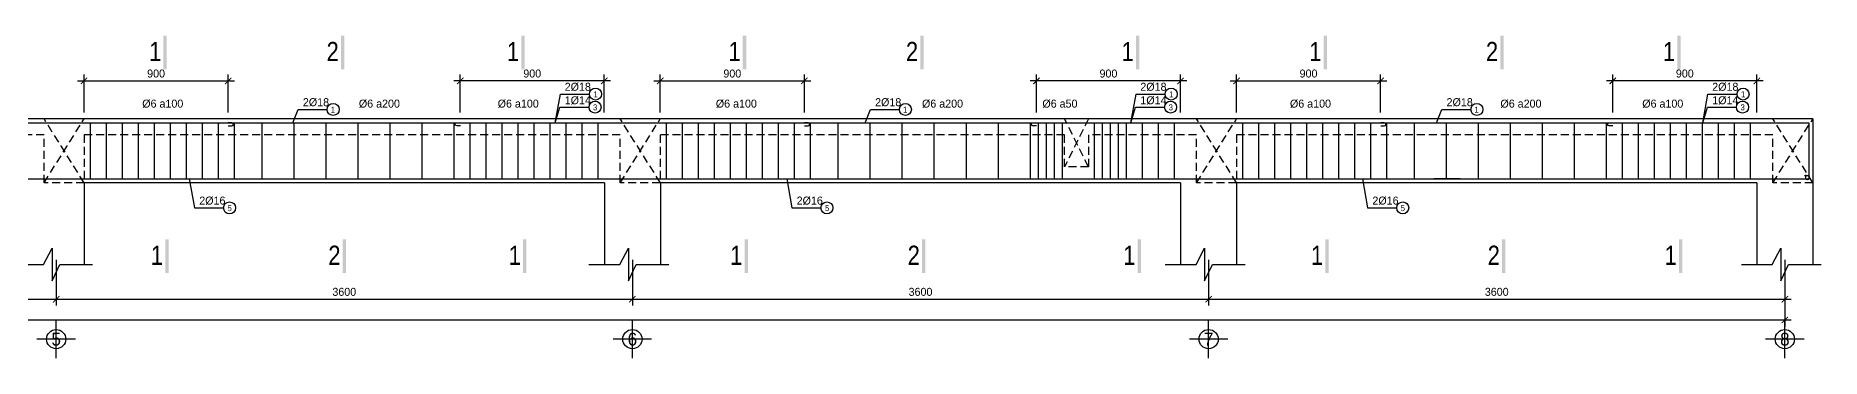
# Model space of a CAD drawing. Extents: x -317 to 3482, y -2056 to 752.
# Drawn here: x 1441 to 1999, y -230 to -129 of the extents above; entities that cross this region are included whole.
import ezdxf
from ezdxf.enums import TextEntityAlignment as Align

# ---------------------------------------------------------------- set-up
doc = ezdxf.new("R2010")
doc.units = 0
doc.header["$MEASUREMENT"] = 0
doc.linetypes.add('CENTER2', pattern=[1.125, 0.75, -0.125, 0.125, -0.125])
doc.linetypes.add('HIDDEN', pattern=[0.375, 0.25, -0.125])
doc.layers.get('0').update_dxf_attribs({"linetype": 'CONTINUOUS'})
doc.layers.get('DEFPOINTS').update_dxf_attribs({"linetype": 'CONTINUOUS'})
for name, color, linetype in [('DAI', 3, 'CONTINUOUS'), ('DIM', 1, 'CONTINUOUS'), ('DUT', 7, 'CENTER2'), ('MOTAAR', 1, 'CONTINUOUS'), ('TEXT', 7, 'CONTINUOUS'), ('THEP', 6, 'CONTINUOUS'), ('TU1', 9, 'CONTINUOUS'), ('TUONG', 7, 'CONTINUOUS')]:
    doc.layers.add(name, color=color, linetype=linetype)
doc.styles.add('DIM-NEW', font='VHELVCN.TTF')
doc.styles.add('style1', font='VGOUDYN.TTF')
doc.styles.add('T2', font='VTIMESN.TTF')
doc.dimstyles.new('TL20', dxfattribs={"dimtxt": 2.5, "dimasz": 2, "dimexe": 2, "dimexo": 2, "dimgap": 1, "dimtad": 1, "dimdec": 0, "dimlfac": 20, "dimzin": 0, "dimdsep": 46, "dimtxsty": 'T2', "dimblk": 'ARCHTICK', "dimcen": 2.5, "dimdle": 2, "dimclrd": 1, "dimclre": 1, "dimclrt": 2, "dimadec": 0, "dimazin": 0, "dimtfac": 1, "dimtdec": 0, "dimtix": 1, "dimtofl": 0, "dimtmove": 0, "dimatfit": 0, "dimldrblk": 'ARCHTICK', "dimfxl": 0, "dimtolj": 1, "dimtzin": 0, "dimlwd": -1, "dimlwe": -1, "dimarcsym": 0})

# ---------------------------------------------------------------- blocks, each defined once
blk = doc.blocks.new('truc2')
at = {"layer": 'MOTAAR'}
for p, q in [((0, -15), (0, 0)), ((7.5, -7.5), (-7.5, -7.5))]:
    blk.add_line(p, q, dxfattribs=at)
blk.add_lwpolyline([(0, -3.5), (0, -1.84)], dxfattribs=at)
blk.add_circle((0, -7.5), 3.75, dxfattribs=at)
at = {"layer": 'TEXT', "style": 'T2'}
blk.add_attdef('1', text='', height=5, dxfattribs=at).set_placement((0, -7.5), align=Align.MIDDLE_CENTER)
blk = doc.blocks.new('_ARCHTICK')
at = {"color": 0, "linetype": 'ByBlock', "const_width": 0.15}
blk.add_lwpolyline([(-0.5, -0.5), (0.5, 0.5)], dxfattribs=at)
blk = doc.blocks.new('*D17')
at = {"layer": 'DEFPOINTS', "color": 0}
for p in [(1501.1, -143.17), (1456.1, -155.04), (1501.1, -155.04)]:
    blk.add_point(p, dxfattribs=at)
at = {"layer": 'TUONG', "color": 1}
for p, q in [((1454.1, -143.17), (1503.1, -143.17)), ((1456.1, -153.04), (1456.1, -141.17)), ((1501.1, -153.04), (1501.1, -141.17))]:
    blk.add_line(p, q, dxfattribs=at)
at = {"layer": 'TUONG', "color": 1, "xscale": 2, "yscale": 2, "zscale": 2, "rotation": 180}
blk.add_blockref('_ARCHTICK', (1456.1, -143.17), dxfattribs=at)
at = {"layer": 'TUONG', "color": 1, "xscale": 2, "yscale": 2, "zscale": 2}
blk.add_blockref('_ARCHTICK', (1501.1, -143.17), dxfattribs=at)
at = {"layer": 'TUONG', "color": 2, "insert": (1478.6, -140.88), "char_height": 2.5, "attachment_point": 5, "style": 'T2'}
blk.add_mtext('\\A1;900', dxfattribs=at)
blk = doc.blocks.new('*D19')
at = {"layer": 'DEFPOINTS', "color": 0}
for p in [(1573.6, -143.17), (1573.6, -155.04), (1618.6, -155.04)]:
    blk.add_point(p, dxfattribs=at)
at = {"layer": 'TUONG', "color": 1}
for p, q in [((1620.6, -143.17), (1571.6, -143.17)), ((1573.6, -153.04), (1573.6, -141.17)), ((1618.6, -153.04), (1618.6, -141.17))]:
    blk.add_line(p, q, dxfattribs=at)
at = {"layer": 'TUONG', "color": 1, "xscale": 2, "yscale": 2, "zscale": 2, "rotation": 180}
blk.add_blockref('_ARCHTICK', (1573.6, -143.17), dxfattribs=at)
at = {"layer": 'TUONG', "color": 1, "xscale": 2, "yscale": 2, "zscale": 2}
blk.add_blockref('_ARCHTICK', (1618.6, -143.17), dxfattribs=at)
at = {"layer": 'TUONG', "color": 2, "insert": (1596.1, -140.88), "char_height": 2.5, "attachment_point": 5, "style": 'T2'}
blk.add_mtext('\\A1;900', dxfattribs=at)
blk = doc.blocks.new('*D18')
at = {"layer": 'DEFPOINTS', "color": 0}
for p in [(1681.1, -143.17), (1636.1, -155.04), (1681.1, -155.04)]:
    blk.add_point(p, dxfattribs=at)
at = {"layer": 'TUONG', "color": 1}
for p, q in [((1634.1, -143.17), (1683.1, -143.17)), ((1636.1, -153.04), (1636.1, -141.17)), ((1681.1, -153.04), (1681.1, -141.17))]:
    blk.add_line(p, q, dxfattribs=at)
at = {"layer": 'TUONG', "color": 1, "xscale": 2, "yscale": 2, "zscale": 2, "rotation": 180}
blk.add_blockref('_ARCHTICK', (1636.1, -143.17), dxfattribs=at)
at = {"layer": 'TUONG', "color": 1, "xscale": 2, "yscale": 2, "zscale": 2}
blk.add_blockref('_ARCHTICK', (1681.1, -143.17), dxfattribs=at)
at = {"layer": 'TUONG', "color": 2, "insert": (1658.6, -140.88), "char_height": 2.5, "attachment_point": 5, "style": 'T2'}
blk.add_mtext('\\A1;900', dxfattribs=at)
blk = doc.blocks.new('*D21')
at = {"layer": 'DEFPOINTS', "color": 0}
for p in [(1753.6, -143.17), (1753.6, -155.04), (1798.6, -155.04)]:
    blk.add_point(p, dxfattribs=at)
at = {"layer": 'TUONG', "color": 1}
for p, q in [((1800.6, -143.17), (1751.6, -143.17)), ((1753.6, -153.04), (1753.6, -141.17)), ((1798.6, -153.04), (1798.6, -141.17))]:
    blk.add_line(p, q, dxfattribs=at)
at = {"layer": 'TUONG', "color": 1, "xscale": 2, "yscale": 2, "zscale": 2, "rotation": 180}
blk.add_blockref('_ARCHTICK', (1753.6, -143.17), dxfattribs=at)
at = {"layer": 'TUONG', "color": 1, "xscale": 2, "yscale": 2, "zscale": 2}
blk.add_blockref('_ARCHTICK', (1798.6, -143.17), dxfattribs=at)
at = {"layer": 'TUONG', "color": 2, "insert": (1776.1, -140.88), "char_height": 2.5, "attachment_point": 5, "style": 'T2'}
blk.add_mtext('\\A1;900', dxfattribs=at)
blk = doc.blocks.new('*D20')
at = {"layer": 'DEFPOINTS', "color": 0}
for p in [(1861.1, -143.17), (1816.1, -155.04), (1861.1, -155.04)]:
    blk.add_point(p, dxfattribs=at)
at = {"layer": 'TUONG', "color": 1}
for p, q in [((1814.1, -143.17), (1863.1, -143.17)), ((1816.1, -153.04), (1816.1, -141.17)), ((1861.1, -153.04), (1861.1, -141.17))]:
    blk.add_line(p, q, dxfattribs=at)
at = {"layer": 'TUONG', "color": 1, "xscale": 2, "yscale": 2, "zscale": 2, "rotation": 180}
blk.add_blockref('_ARCHTICK', (1816.1, -143.17), dxfattribs=at)
at = {"layer": 'TUONG', "color": 1, "xscale": 2, "yscale": 2, "zscale": 2}
blk.add_blockref('_ARCHTICK', (1861.1, -143.17), dxfattribs=at)
at = {"layer": 'TUONG', "color": 2, "insert": (1838.6, -140.88), "char_height": 2.5, "attachment_point": 5, "style": 'T2'}
blk.add_mtext('\\A1;900', dxfattribs=at)
blk = doc.blocks.new('*D22')
at = {"layer": 'DEFPOINTS', "color": 0}
for p in [(1933.64, -143.17), (1933.64, -155.04), (1978.64, -155.04)]:
    blk.add_point(p, dxfattribs=at)
at = {"layer": 'TUONG', "color": 1}
for p, q in [((1980.64, -143.17), (1931.64, -143.17)), ((1933.64, -153.04), (1933.64, -141.17)), ((1978.64, -153.04), (1978.64, -141.17))]:
    blk.add_line(p, q, dxfattribs=at)
at = {"layer": 'TUONG', "color": 1, "xscale": 2, "yscale": 2, "zscale": 2, "rotation": 180}
blk.add_blockref('_ARCHTICK', (1933.64, -143.17), dxfattribs=at)
at = {"layer": 'TUONG', "color": 1, "xscale": 2, "yscale": 2, "zscale": 2}
blk.add_blockref('_ARCHTICK', (1978.64, -143.17), dxfattribs=at)
at = {"layer": 'TUONG', "color": 2, "insert": (1956.14, -140.88), "char_height": 2.5, "attachment_point": 5, "style": 'T2'}
blk.add_mtext('\\A1;900', dxfattribs=at)
blk = doc.blocks.new('*D44')
at = {"layer": 'DEFPOINTS', "color": 0}
for p in [(1267.39, -197.12), (1447.39, -197.12), (1447.39, -211.45)]:
    blk.add_point(p, dxfattribs=at)
at = {"layer": 'TUONG', "color": 1}
for p, q in [((1267.39, -199.12), (1267.39, -213.45)), ((1447.39, -199.12), (1447.39, -213.45)), ((1265.39, -211.45), (1449.39, -211.45))]:
    blk.add_line(p, q, dxfattribs=at)
at = {"layer": 'TUONG', "color": 1, "xscale": 2, "yscale": 2, "zscale": 2, "rotation": 180}
blk.add_blockref('_ARCHTICK', (1267.39, -211.45), dxfattribs=at)
at = {"layer": 'TUONG', "color": 1, "xscale": 2, "yscale": 2, "zscale": 2}
blk.add_blockref('_ARCHTICK', (1447.39, -211.45), dxfattribs=at)
at = {"layer": 'TUONG', "color": 2, "insert": (1357.39, -209.16), "char_height": 2.5, "attachment_point": 5, "style": 'T2'}
blk.add_mtext('\\A1;3600', dxfattribs=at)
blk = doc.blocks.new('*D45')
at = {"layer": 'DEFPOINTS', "color": 0}
for p in [(1447.39, -197.12), (1627.39, -197.12), (1627.39, -211.45)]:
    blk.add_point(p, dxfattribs=at)
at = {"layer": 'TUONG', "color": 1}
for p, q in [((1447.39, -199.12), (1447.39, -213.45)), ((1627.39, -199.12), (1627.39, -213.45)), ((1445.39, -211.45), (1629.39, -211.45))]:
    blk.add_line(p, q, dxfattribs=at)
at = {"layer": 'TUONG', "color": 1, "xscale": 2, "yscale": 2, "zscale": 2, "rotation": 180}
blk.add_blockref('_ARCHTICK', (1447.39, -211.45), dxfattribs=at)
at = {"layer": 'TUONG', "color": 1, "xscale": 2, "yscale": 2, "zscale": 2}
blk.add_blockref('_ARCHTICK', (1627.39, -211.45), dxfattribs=at)
at = {"layer": 'TUONG', "color": 2, "insert": (1537.39, -209.16), "char_height": 2.5, "attachment_point": 5, "style": 'T2'}
blk.add_mtext('\\A1;3600', dxfattribs=at)
blk = doc.blocks.new('*D46')
at = {"layer": 'DEFPOINTS', "color": 0}
for p in [(1627.39, -197.12), (1807.39, -197.12), (1807.39, -211.45)]:
    blk.add_point(p, dxfattribs=at)
at = {"layer": 'TUONG', "color": 1}
for p, q in [((1627.39, -199.12), (1627.39, -213.45)), ((1807.39, -199.12), (1807.39, -213.45)), ((1625.39, -211.45), (1809.39, -211.45))]:
    blk.add_line(p, q, dxfattribs=at)
at = {"layer": 'TUONG', "color": 1, "xscale": 2, "yscale": 2, "zscale": 2, "rotation": 180}
blk.add_blockref('_ARCHTICK', (1627.39, -211.45), dxfattribs=at)
at = {"layer": 'TUONG', "color": 1, "xscale": 2, "yscale": 2, "zscale": 2}
blk.add_blockref('_ARCHTICK', (1807.39, -211.45), dxfattribs=at)
at = {"layer": 'TUONG', "color": 2, "insert": (1717.39, -209.16), "char_height": 2.5, "attachment_point": 5, "style": 'T2'}
blk.add_mtext('\\A1;3600', dxfattribs=at)
blk = doc.blocks.new('*D47')
at = {"layer": 'DEFPOINTS', "color": 0}
for p in [(1807.39, -197.12), (1987.39, -197.12), (1987.39, -211.45)]:
    blk.add_point(p, dxfattribs=at)
at = {"layer": 'TUONG', "color": 1}
for p, q in [((1807.39, -199.12), (1807.39, -213.45)), ((1987.39, -199.12), (1987.39, -213.45)), ((1805.39, -211.45), (1989.39, -211.45))]:
    blk.add_line(p, q, dxfattribs=at)
at = {"layer": 'TUONG', "color": 1, "xscale": 2, "yscale": 2, "zscale": 2, "rotation": 180}
blk.add_blockref('_ARCHTICK', (1807.39, -211.45), dxfattribs=at)
at = {"layer": 'TUONG', "color": 1, "xscale": 2, "yscale": 2, "zscale": 2}
blk.add_blockref('_ARCHTICK', (1987.39, -211.45), dxfattribs=at)
at = {"layer": 'TUONG', "color": 2, "insert": (1897.39, -209.16), "char_height": 2.5, "attachment_point": 5, "style": 'T2'}
blk.add_mtext('\\A1;3600', dxfattribs=at)
blk = doc.blocks.new('*D48')
at = {"layer": 'DEFPOINTS', "color": 0}
for p in [(607.39, -211.45), (1987.39, -211.45), (1987.39, -217.94)]:
    blk.add_point(p, dxfattribs=at)
at = {"layer": 'TUONG', "color": 1}
for p, q in [((607.39, -213.45), (607.39, -219.94)), ((1987.39, -213.45), (1987.39, -219.94)), ((605.39, -217.94), (1989.39, -217.94))]:
    blk.add_line(p, q, dxfattribs=at)
at = {"layer": 'TUONG', "color": 1, "xscale": 2, "yscale": 2, "zscale": 2, "rotation": 180}
blk.add_blockref('_ARCHTICK', (607.39, -217.94), dxfattribs=at)
at = {"layer": 'TUONG', "color": 1, "xscale": 2, "yscale": 2, "zscale": 2}
blk.add_blockref('_ARCHTICK', (1987.39, -217.94), dxfattribs=at)
at = {"layer": 'TUONG', "color": 2, "insert": (1297.39, -215.65), "char_height": 2.5, "attachment_point": 5, "style": 'T2'}
blk.add_mtext('\\A1;27600', dxfattribs=at)

msp = doc.modelspace()

# ---------------------------------------------------------------- linework, layer by layer
at = {"layer": 'DAI'}
for p, q in [((1458.074, -173.794), (1458.074, -156.294)), ((1463.074, -173.794), (1463.074, -156.294)), ((1468.074, -173.794), (1468.074, -156.294)), ((1473.074, -173.794), (1473.074, -156.294)), ((1478.074, -173.794), (1478.074, -156.294)), ((1483.074, -173.794), (1483.074, -156.294)), ((1488.074, -173.794), (1488.074, -156.294)), ((1493.074, -173.794), (1493.074, -156.294)), ((1498.074, -173.794), (1498.074, -156.294)), ((1503.074, -173.794), (1503.074, -156.294)), ((1511.705, -173.794), (1511.705, -156.294)), ((1521.705, -173.794), (1521.705, -156.294)), ((1531.705, -173.794), (1531.705, -156.294)), ((1541.705, -173.794), (1541.705, -156.294)), ((1551.705, -173.794), (1551.705, -156.294)), ((1561.705, -173.794), (1561.705, -156.294)), ((1571.705, -173.794), (1571.705, -156.294)), ((1576.705, -173.794), (1576.705, -156.294)), ((1581.705, -173.794), (1581.705, -156.294)), ((1586.705, -173.794), (1586.705, -156.294)), ((1591.705, -173.794), (1591.705, -156.294)), ((1596.705, -173.794), (1596.705, -156.294)), ((1601.705, -173.794), (1601.705, -156.294)), ((1606.705, -173.794), (1606.705, -156.294)), ((1611.705, -173.794), (1611.705, -156.294)), ((1616.705, -173.794), (1616.705, -156.294)), ((1638.074, -173.794), (1638.074, -156.294)), ((1643.074, -173.794), (1643.074, -156.294)), ((1648.074, -173.794), (1648.074, -156.294)), ((1653.074, -173.794), (1653.074, -156.294)), ((1658.074, -173.794), (1658.074, -156.294)), ((1663.074, -173.794), (1663.074, -156.294)), ((1668.074, -173.794), (1668.074, -156.294)), ((1673.074, -173.794), (1673.074, -156.294)), ((1678.074, -173.794), (1678.074, -156.294)), ((1683.074, -173.794), (1683.074, -156.294)), ((1691.705, -173.794), (1691.705, -156.294)), ((1701.705, -173.794), (1701.705, -156.294)), ((1711.705, -173.794), (1711.705, -156.294)), ((1721.705, -173.794), (1721.705, -156.294)), ((1731.705, -173.794), (1731.705, -156.294)), ((1741.705, -173.794), (1741.705, -156.294)), ((1751.705, -173.794), (1751.705, -156.294)), ((1754.205, -173.794), (1754.205, -156.294)), ((1756.705, -173.794), (1756.705, -156.294)), ((1759.205, -173.794), (1759.205, -156.294)), ((1761.705, -173.794), (1761.705, -156.294)), ((1771.705, -173.794), (1771.705, -156.294)), ((1774.205, -173.794), (1774.205, -156.294)), ((1776.705, -173.794), (1776.705, -156.294)), ((1779.205, -173.794), (1779.205, -156.294)), ((1781.705, -173.794), (1781.705, -156.294)), ((1786.705, -173.794), (1786.705, -156.294)), ((1791.705, -173.794), (1791.705, -156.294)), ((1796.705, -173.794), (1796.705, -156.294)), ((1818.074, -173.794), (1818.074, -156.294)), ((1823.074, -173.794), (1823.074, -156.294)), ((1828.074, -173.794), (1828.074, -156.294)), ((1833.074, -173.794), (1833.074, -156.294)), ((1838.074, -173.794), (1838.074, -156.294)), ((1843.074, -173.794), (1843.074, -156.294)), ((1848.074, -173.794), (1848.074, -156.294)), ((1853.074, -173.794), (1853.074, -156.294)), ((1858.074, -173.794), (1858.074, -156.294)), ((1863.074, -173.794), (1863.074, -156.294)), ((1871.705, -173.794), (1871.705, -156.294)), ((1881.705, -173.794), (1881.705, -156.294)), ((1891.705, -173.794), (1891.705, -156.294)), ((1901.705, -173.794), (1901.705, -156.294)), ((1911.705, -173.794), (1911.705, -156.294)), ((1921.705, -173.794), (1921.705, -156.294)), ((1931.705, -173.794), (1931.705, -156.294)), ((1936.705, -173.794), (1936.705, -156.294)), ((1941.705, -173.794), (1941.705, -156.294)), ((1946.705, -173.794), (1946.705, -156.294)), ((1951.705, -173.794), (1951.705, -156.294)), ((1956.705, -173.794), (1956.705, -156.294)), ((1961.705, -173.794), (1961.705, -156.294)), ((1966.705, -173.794), (1966.705, -156.294)), ((1971.705, -173.794), (1971.705, -156.294)), ((1976.705, -173.794), (1976.705, -156.294))]:
    msp.add_line(p, q, dxfattribs=at)
at = {"layer": 'DUT', "linetype": 'HIDDEN', "ltscale": 10}
for p, q in [((1443.602, -175.044), (1456.102, -155.044)), ((1456.14, -175.044), (1443.602, -155.044)), ((1623.602, -175.044), (1636.102, -155.044)), ((1636.14, -175.044), (1623.602, -155.044)), ((1769.89, -155.044), (1762.39, -170.044)), ((1769.89, -170.044), (1762.39, -155.044)), ((1803.602, -175.044), (1816.102, -155.044)), ((1816.14, -175.044), (1803.602, -155.044)), ((1983.64, -175.044), (1996.14, -155.044)), ((1996.177, -175.044), (1983.64, -155.044)), ((1996.177, -160.044), (1996.14, -160.044))]:
    msp.add_line(p, q, dxfattribs=at)
msp.add_lwpolyline([(1996.14, -160.044), (1996.14, -175.044), (1983.64, -175.044), (1983.64, -160.044), (1816.102, -160.044), (1816.102, -175.044), (1803.602, -175.044), (1803.602, -160.044), (1769.89, -160.044), (1769.89, -170.044), (1762.39, -170.044), (1762.39, -160.044), (1636.102, -160.044), (1636.102, -175.044), (1623.602, -175.044), (1623.602, -160.044), (1456.102, -160.044), (1456.102, -175.044), (1443.602, -175.044), (1443.602, -160.044), (1342.39, -160.044)], dxfattribs=at)
at = {"layer": 'TEXT', "ltscale": 10}
for points in [[(1480.898, -139.522), (1481.948, -139.522), (1480.898, -129.022), (1481.948, -129.022)], [(1536.347, -139.522), (1537.397, -139.522), (1536.347, -129.022), (1537.397, -129.022)], [(1592.694, -139.522), (1593.744, -139.522), (1592.694, -129.022), (1593.744, -129.022)], [(1661.879, -139.522), (1662.929, -139.522), (1661.879, -129.022), (1662.929, -129.022)], [(1717.329, -139.522), (1718.379, -139.522), (1717.329, -129.022), (1718.379, -129.022)], [(1784.672, -139.522), (1785.722, -139.522), (1784.672, -129.022), (1785.722, -129.022)], [(1843.32, -139.522), (1844.37, -139.522), (1843.32, -129.022), (1844.37, -129.022)], [(1898.508, -139.522), (1899.558, -139.522), (1898.508, -129.022), (1899.558, -129.022)], [(1953.793, -139.522), (1954.843, -139.522), (1953.793, -129.022), (1954.843, -129.022)], [(1481.437, -203.244), (1482.487, -203.244), (1481.437, -192.744), (1482.487, -192.744)], [(1536.887, -203.244), (1537.937, -203.244), (1536.887, -192.744), (1537.937, -192.744)], [(1593.234, -203.244), (1594.284, -203.244), (1593.234, -192.744), (1594.284, -192.744)], [(1662.419, -203.244), (1663.469, -203.244), (1662.419, -192.744), (1663.469, -192.744)], [(1717.869, -203.244), (1718.919, -203.244), (1717.869, -192.744), (1718.919, -192.744)], [(1785.212, -203.244), (1786.262, -203.244), (1785.212, -192.744), (1786.262, -192.744)], [(1843.859, -203.244), (1844.909, -203.244), (1843.859, -192.744), (1844.909, -192.744)], [(1899.047, -203.244), (1900.097, -203.244), (1899.047, -192.744), (1900.097, -192.744)], [(1954.333, -203.244), (1955.383, -203.244), (1954.333, -192.744), (1955.383, -192.744)]]:
    msp.add_trace(points, dxfattribs=at)
at = {"layer": 'THEP', "ltscale": 10}
for points in [[(599.89, -156.294), (1784.174, -156.294)], [(1784.174, -156.294), (1992.495, -156.294), (1994.89, -156.294)]]:
    msp.add_lwpolyline(points, dxfattribs=at)
for points in [[(1501.14, -157.232), (1502.267, -157.232, 1), (1502.267, -156.294), (1501.14, -156.294)], [(1573.64, -157.232), (1572.513, -157.232, -1), (1572.513, -156.294), (1573.64, -156.294)], [(1681.14, -157.232), (1682.267, -157.232, 1), (1682.267, -156.294), (1681.14, -156.294)], [(1753.64, -157.232), (1752.513, -157.232, -1), (1752.513, -156.294), (1753.64, -156.294)], [(1861.14, -157.232), (1862.267, -157.232, 1), (1862.267, -156.294), (1861.14, -156.294)], [(1933.64, -157.232), (1932.513, -157.232, -1), (1932.513, -156.294), (1933.64, -156.294)], [(1994.89, -156.294), (1994.89, -166.965), (1994.89, -173.692, -1), (1993.952, -173.692), (1993.952, -172.565)], [(1233.323, -172.857), (1232.196, -172.857, 1), (1232.196, -173.794), (1235.996, -173.794), (1883.523, -173.794), (1885.96, -173.794), (1880.611, -173.794), (1880.949, -173.794), (1877.7, -173.794), (1993.269, -173.794), (1994.675, -173.794, 1), (1994.675, -172.857), (1993.548, -172.857)]]:
    msp.add_lwpolyline(points, format="xyb", dxfattribs=at)
at = {"layer": 'TU1', "lineweight": -2, "ltscale": 10}
for points in [[(1603.303, -156.294), (1604.919, -147.287), (1613.995, -147.287)], [(1783.118, -156.294), (1784.734, -147.287), (1793.81, -147.287)], [(1961.762, -156.294), (1963.378, -147.287), (1972.453, -147.287)], [(1521.355, -156.294), (1522.971, -152.105), (1532.046, -152.105)], [(1603.303, -156.294), (1604.764, -151.378), (1613.839, -151.378)], [(1700.101, -156.294), (1701.717, -152.105), (1710.793, -152.105)], [(1783.118, -156.294), (1784.579, -151.378), (1793.655, -151.378)], [(1878.624, -156.294), (1880.24, -152.105), (1889.315, -152.105)], [(1961.762, -156.294), (1963.223, -151.378), (1972.298, -151.378)], [(1488.981, -173.794), (1490.597, -182.886), (1499.673, -182.886)], [(1675.598, -173.794), (1677.214, -182.886), (1686.289, -182.886)], [(1855.45, -173.794), (1857.066, -182.886), (1866.141, -182.886)]]:
    msp.add_lwpolyline(points, dxfattribs=at)
at = {"layer": 'TU1', "ltscale": 10}
for centre in [(1533.921, -152.105), (1615.714, -151.378), (1615.87, -147.287), (1712.668, -152.105), (1795.53, -151.378), (1795.685, -147.287), (1891.19, -152.105), (1974.173, -151.378), (1974.328, -147.287), (1501.548, -182.886), (1688.164, -182.886), (1868.016, -182.886)]:
    msp.add_circle(centre, 1.875, dxfattribs=at)
at = {"layer": 'TUONG'}
for p, q in [((1996.14, -155.044), (598.64, -155.044)), ((1996.14, -155.044), (1996.14, -175.044)), ((1618.64, -175.044), (1456.14, -175.044)), ((1456.14, -175.044), (1456.14, -200.603)), ((1618.64, -175.044), (1618.64, -200.603)), ((1798.64, -175.044), (1636.14, -175.044)), ((1636.14, -175.044), (1636.14, -200.603)), ((1798.64, -175.044), (1798.64, -200.603)), ((1816.14, -175.044), (1816.14, -200.603)), ((1978.64, -175.044), (1816.14, -175.044)), ((1978.64, -175.044), (1978.64, -200.603)), ((1996.14, -175.044), (1996.14, -200.603))]:
    msp.add_line(p, q, dxfattribs=at)
for points in [[(1433.806, -200.603), (1443.474, -200.603), (1446.129, -195.52), (1446.129, -205.686), (1448.563, -200.603), (1458.776, -200.603)], [(1613.806, -200.603), (1623.474, -200.603), (1626.129, -195.52), (1626.129, -205.686), (1628.563, -200.603), (1638.776, -200.603)], [(1793.806, -200.603), (1803.474, -200.603), (1806.129, -195.52), (1806.129, -205.686), (1808.563, -200.603), (1818.776, -200.603)], [(1973.806, -200.603), (1983.474, -200.603), (1986.129, -195.52), (1986.129, -205.686), (1988.563, -200.603), (1998.776, -200.603)]]:
    msp.add_lwpolyline(points, dxfattribs=at)

# ---------------------------------------------------------------- block references
at = {"layer": 'DIM', "ltscale": 10, "xscale": 0.8000000000000002, "yscale": 0.8000000000000002, "zscale": 0.8000000000000002}
for p, values in [((1447.39, -217.943), {'1': '5'}), ((1627.39, -217.943), {'1': '6'}), ((1807.39, -217.943), {'1': '7'}), ((1987.39, -217.943), {'1': '8'})]:
    msp.add_blockref('truc2', p, dxfattribs=at).add_auto_attribs(values)

# ---------------------------------------------------------------- texts
at = {"layer": 'TEXT', "ltscale": 10}
for s, height, style, p in [('1', 6, 'DIM-NEW', (1476.404, -136.981)), ('2', 6, 'DIM-NEW', (1531.854, -136.981)), ('1', 6, 'DIM-NEW', (1588.2, -136.981)), ('1', 6, 'DIM-NEW', (1657.386, -136.981)), ('2', 6, 'DIM-NEW', (1712.836, -136.981)), ('1', 6, 'DIM-NEW', (1780.179, -136.981)), ('1', 6, 'DIM-NEW', (1838.826, -136.981)), ('2', 6, 'DIM-NEW', (1894.014, -136.981)), ('1', 6, 'DIM-NEW', (1949.299, -136.981)), ('2%%25418', 2.5, 'style1', (1606.245, -146.256)), ('2%%25418', 2.5, 'style1', (1786.06, -146.256)), ('2%%25418', 2.5, 'style1', (1964.704, -146.256)), ('%%2546 a100', 2.5, 'style1', (1474.273, -151.526)), ('2%%25418', 2.5, 'style1', (1524.457, -151.074)), ('%%2546 a200', 2.5, 'style1', (1541.944, -151.526)), ('%%2546 a100', 2.5, 'style1', (1585.311, -151.526)), ('1%%25414', 2.5, 'style1', (1606.245, -150.483)), ('3', 1.875, 'DIM-NEW', (1615.113, -152.384)), ('1', 1.875, 'DIM-NEW', (1615.268, -148.294)), ('%%2546 a100', 2.5, 'style1', (1653.449, -151.526)), ('2%%25418', 2.5, 'style1', (1703.203, -151.074)), ('%%2546 a200', 2.5, 'style1', (1717.852, -151.526)), ('%%2546 a50', 2.5, 'style1', (1755.463, -151.526)), ('1%%25414', 2.5, 'style1', (1786.06, -150.483)), ('3', 1.875, 'DIM-NEW', (1794.928, -152.384)), ('1', 1.875, 'DIM-NEW', (1795.083, -148.294)), ('%%2546 a100', 2.5, 'style1', (1832.795, -151.526)), ('2%%25418', 2.5, 'style1', (1881.725, -151.074)), ('%%2546 a200', 2.5, 'style1', (1898.548, -151.526)), ('%%2546 a100', 2.5, 'style1', (1942.848, -151.526)), ('1%%25414', 2.5, 'style1', (1964.704, -150.483)), ('3', 1.875, 'DIM-NEW', (1973.571, -152.384)), ('1', 1.875, 'DIM-NEW', (1973.726, -148.294)), ('1', 1.875, 'DIM-NEW', (1533.19, -153.111)), ('1', 1.875, 'DIM-NEW', (1711.936, -153.111)), ('1', 1.875, 'DIM-NEW', (1890.458, -153.111)), ('2%%25416', 2.5, 'style1', (1492.083, -181.854)), ('5', 1.875, 'DIM-NEW', (1500.946, -183.892)), ('2%%25416', 2.5, 'style1', (1678.7, -181.854)), ('5', 1.875, 'DIM-NEW', (1687.562, -183.892)), ('2%%25416', 2.5, 'style1', (1858.552, -181.854)), ('5', 1.875, 'DIM-NEW', (1867.414, -183.892)), ('1', 6, 'DIM-NEW', (1476.944, -200.703)), ('2', 6, 'DIM-NEW', (1532.393, -200.703)), ('1', 6, 'DIM-NEW', (1588.74, -200.703)), ('1', 6, 'DIM-NEW', (1657.926, -200.703)), ('2', 6, 'DIM-NEW', (1713.375, -200.703)), ('1', 6, 'DIM-NEW', (1780.718, -200.703)), ('1', 6, 'DIM-NEW', (1839.366, -200.703)), ('2', 6, 'DIM-NEW', (1894.554, -200.703)), ('1', 6, 'DIM-NEW', (1949.839, -200.703))]:
    msp.add_text(s, height=height, dxfattribs=dict(at, style=style)).set_placement(p)

# ---------------------------------------------------------------- dimensions: what is measured, and where the dimension line sits
at = {"layer": 'TUONG'}
for base, p1, p2, picture, middle in [((1501.102, -143.172), (1456.102, -155.044), (1501.102, -155.044), '*D17', (1478.602, -140.878)), ((1681.102, -143.172), (1636.102, -155.044), (1681.102, -155.044), '*D18', (1658.602, -140.878)), ((1861.102, -143.172), (1816.102, -155.044), (1861.102, -155.044), '*D20', (1838.602, -140.878)), ((1987.39, -217.943), (607.39, -211.451), (1987.39, -211.451), '*D48', (1297.39, -215.649))]:
    dim = msp.add_linear_dim(base=base, p1=p1, p2=p2, dimstyle='TL20', dxfattribs=at)
    dim.commit()
    dim.dimension.update_dxf_attribs({"geometry": picture, "text_midpoint": middle})
for base, p1, p2, picture, middle in [((1573.602, -143.172), (1618.602, -155.044), (1573.602, -155.044), '*D19', (1596.102, -140.878)), ((1753.602, -143.172), (1798.602, -155.044), (1753.602, -155.044), '*D21', (1776.102, -140.878)), ((1933.64, -143.172), (1978.64, -155.044), (1933.64, -155.044), '*D22', (1956.14, -140.878))]:
    dim = msp.add_linear_dim(base=base, p1=p1, p2=p2, angle=180, dimstyle='TL20', dxfattribs=at)
    dim.commit()
    dim.dimension.update_dxf_attribs({"geometry": picture, "text_midpoint": middle})
for base, p1, p2, picture, middle in [((1447.39, -211.451), (1267.39, -197.118), (1447.39, -197.118), '*D44', (1357.39, -209.156)), ((1627.39, -211.451), (1447.39, -197.118), (1627.39, -197.118), '*D45', (1537.39, -209.156)), ((1807.39, -211.451), (1627.39, -197.118), (1807.39, -197.118), '*D46', (1717.39, -209.156)), ((1987.39, -211.451), (1807.39, -197.118), (1987.39, -197.118), '*D47', (1897.39, -209.156))]:
    dim = msp.add_linear_dim(base=base, p1=p1, p2=p2, dimstyle='TL20', override={"dimtmove": 1}, dxfattribs=at)
    dim.commit()
    dim.dimension.update_dxf_attribs({"geometry": picture, "text_midpoint": middle})

doc.saveas('drawing.dxf')
